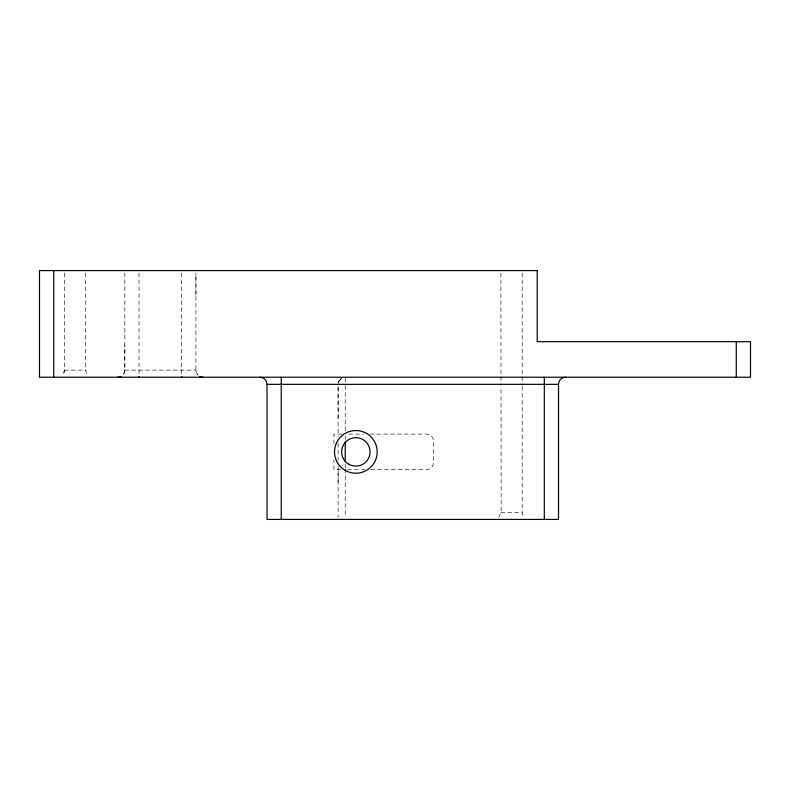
<?xml version="1.0" encoding="UTF-8"?>
<svg xmlns="http://www.w3.org/2000/svg" width="790" height="790" viewBox="0 0 790 790"><rect width="100%" height="100%" fill="white"/><g stroke="black" fill="none" stroke-linecap="round" stroke-linejoin="round"><path stroke-width="0.59" stroke-dasharray="3.95 2.96" d="M124.82 272.945L124.82 370.115A7.11 7.11 0 0 1 122.736 375.141L124.316 372.732L124.82 370.115L124.82 345.23M195.92 295.46L195.92 272.945M338.12 482.098L338.12 469.655M338.12 418.108L338.12 385.54L338.12 436.554M338.238 383.041L339.068 380.78L341.339 378.38M64.395 273.034L64.691 370.115L62.301 375.141M338.367 382.498L339.068 380.78M498.786 517.341L501.176 512.315L501.018 386.507M341.813 378.252L338.624 381.718L341.675 378.173A7.11 7.11 0 0 0 338.199 383.278M64.385 370.115L85.715 370.115L86.219 372.732L87.799 375.141M124.82 370.115L195.92 370.115A7.11 7.11 0 0 0 198.004 375.141L196.424 372.732L195.92 370.115L195.92 273.034M341.961 434.105L333.923 434.105L333.923 443.911M348.716 434.105L363.676 434.105M369.829 434.105L426.403 434.105A7.11 7.11 0 0 1 433.513 441.215L433.513 462.545A7.11 7.11 0 0 1 426.403 469.655L370.915 469.655M340.747 469.655L333.923 469.655L333.923 459.849M347.481 469.655L364.911 469.655M500.87 512.315L522.2 512.315L522.694 514.932L524.284 517.341M64.691 370.115L64.741 372.732M500.87 273.044L501.018 385.283M522.2 273.044L522.2 385.283M522.2 386.507L522.2 512.315M345.23 378.173L345.23 383.278M345.23 385.55L345.23 431.676M345.23 435.912L345.23 439.596M345.23 464.165L345.23 467.848M345.23 469.072L345.23 516.996M338.12 443.279L338.12 460.481M338.12 466.613L338.12 517.164M181.7 273.034L181.7 375.141M139.04 273.034L139.04 375.141M85.715 273.034L85.715 370.115"/><path stroke-width="1.19" d="M259.91 377.225A7.11 7.11 0 0 1 267.02 384.335L558.53 384.335A7.11 7.11 0 0 1 565.64 377.225M736.28 341.675L736.28 377.225M558.53 384.335L558.53 519.425L267.02 519.425L267.02 384.335M544.31 377.225L544.31 519.425M345.23 442.054L345.23 461.706M281.24 377.225L281.24 519.425M181.7 376.435L181.7 377.225M139.04 376.435L139.04 377.225M53.72 270.575L53.72 377.225M120.979 376.435A7.11 7.11 0 0 1 117.71 377.225M203.03 377.225A7.11 7.11 0 0 1 199.761 376.435M537.2 270.575L39.5 270.575L39.5 377.225L750.5 377.225L750.5 341.675L537.2 341.675L537.2 270.575M348.746 464.194A14.22 14.22 0 0 0 370.076 451.88A14.22 14.22 0 0 0 348.746 439.566A14.22 14.22 0 0 0 348.746 464.194M345.191 470.356A21.33 21.33 0 0 0 377.185 451.88A21.33 21.33 0 0 0 345.191 433.404A21.33 21.33 0 0 0 345.191 470.356"/></g></svg>
